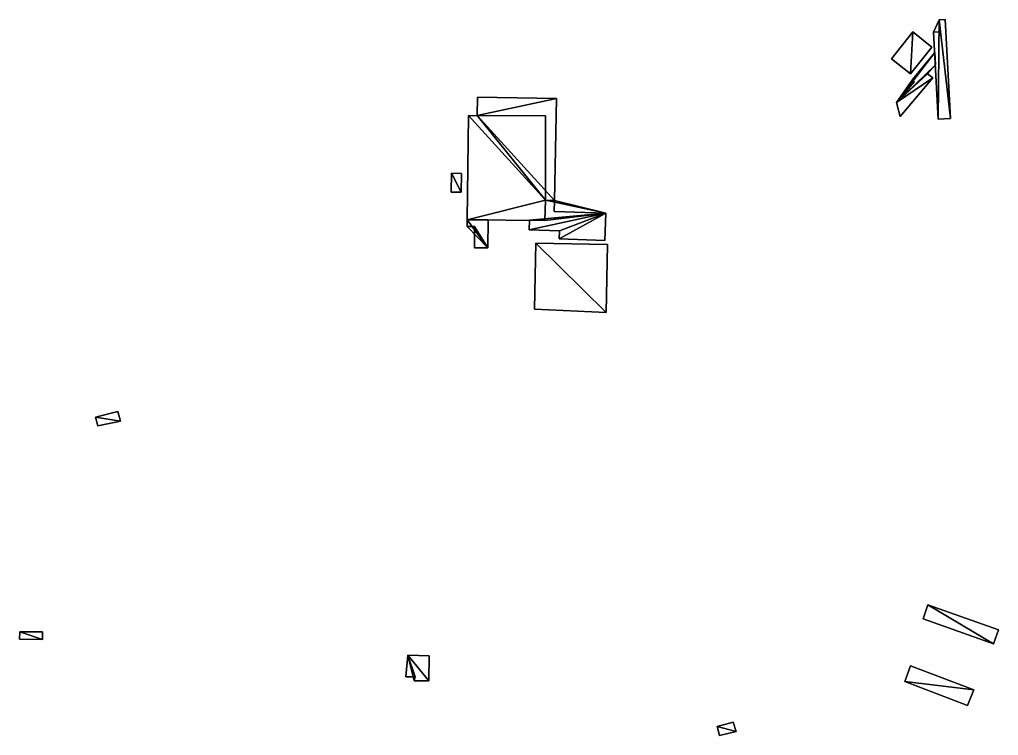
# Model space of a CAD drawing. Header units: metres. Extents: x -3947 to 4280, y -3529 to 2326.
# Drawn here: x -968 to -31, y -2634 to -1949 of the extents above; entities that cross this region are included whole.
import ezdxf

# ---------------------------------------------------------------- set-up
doc = ezdxf.new("R2010")
doc.units = ezdxf.units.M

msp = doc.modelspace()

# ---------------------------------------------------------------- linework, layer by layer
at = {"layer": 'MUROS'}
for points in [[(-87.3, -1949), (-81.7, -1948.7), (-81.7, -1948.7, 5), (-87.3, -1949, 5)], [(-86.7, -1960.5), (-87.3, -1949), (-87.3, -1949, 5), (-86.7, -1960.5, 5)], [(-81.7, -1948.7), (-76.6, -2043.5), (-76.6, -2043.5, 5), (-81.7, -1948.7, 5)], [(-133, -1986.2), (-112.5, -1960.6), (-112.5, -1960.6, 5), (-133, -1986.2, 5)], [(-112.5, -1960.6), (-94.4, -1975.1), (-94.4, -1975.1, 5), (-112.5, -1960.6, 5)], [(-92.7, -1960.8), (-86.7, -1960.5), (-86.7, -1960.5, 5), (-92.7, -1960.8, 5)], [(-88.2, -2044.1), (-92.7, -1960.8), (-92.7, -1960.8, 5), (-88.2, -2044.1, 5)], [(-94.4, -1975.1), (-114.8, -2000.7), (-114.8, -2000.7, 5), (-94.4, -1975.1, 5)], [(-114.8, -2000.7), (-133, -1986.2), (-133, -1986.2, 5), (-114.8, -2000.7, 5)], [(-112.7, -2005.8), (-91.6, -1980.3), (-91.6, -1980.3, 5), (-112.7, -2005.8, 5)], [(-91.6, -1980.3), (-91, -1992.1), (-91, -1992.1, 5), (-91.6, -1980.3, 5)], [(-91, -1992.1), (-98.5, -2000.8), (-98.5, -2000.8, 5), (-91, -1992.1, 5)], [(-93.4, -2004.4), (-124.8, -2041.7), (-124.8, -2041.7, 5), (-93.4, -2004.4, 5)], [(-111.3, -2008.4), (-112.7, -2005.8), (-112.7, -2005.8, 5), (-111.3, -2008.4, 5)], [(-98.5, -2000.8), (-93.4, -2004.4), (-93.4, -2004.4, 5), (-98.5, -2000.8, 5)], [(-128.1, -2028.2), (-111.3, -2008.4), (-111.3, -2008.4, 5), (-128.1, -2028.2, 5)], [(-529.8, -2040.7), (-529.5, -2023.1), (-529.5, -2023.1, 5), (-529.8, -2040.7, 5)], [(-529.5, -2023.1), (-453.9, -2024.3), (-453.9, -2024.3, 5), (-529.5, -2023.1, 5)], [(-453.9, -2024.3), (-455.9, -2122), (-455.9, -2122, 5), (-453.9, -2024.3, 5)], [(-124.8, -2041.7), (-128.1, -2028.2), (-128.1, -2028.2, 5), (-124.8, -2041.7, 5)], [(-539.6, -2140.5), (-538.1, -2040.6), (-538.1, -2040.6, 5), (-539.6, -2140.5, 5)], [(-538.1, -2040.6), (-464.3, -2041), (-464.3, -2041, 5), (-538.1, -2040.6, 5)], [(-464.3, -2041), (-529.8, -2040.7), (-529.8, -2040.7, 5), (-464.3, -2041, 5)], [(-464.3, -2041), (-464.5, -2121.7), (-464.5, -2121.7, 5), (-464.3, -2041, 5)], [(-464.5, -2121.7), (-464.3, -2041), (-464.3, -2041, 5), (-464.5, -2121.7, 5)], [(-76.6, -2043.5), (-88.2, -2044.1), (-88.2, -2044.1, 5), (-76.6, -2043.5, 5)], [(-554.9, -2114), (-554.6, -2095.9), (-554.6, -2095.9, 5), (-554.9, -2114, 5)], [(-554.6, -2095.9), (-544.8, -2096.1), (-544.8, -2096.1, 5), (-554.6, -2095.9, 5)], [(-544.8, -2096.1), (-545.1, -2114.1), (-545.1, -2114.1, 5), (-544.8, -2096.1, 5)], [(-545.1, -2114.1), (-554.9, -2114), (-554.9, -2114, 5), (-545.1, -2114.1, 5)], [(-464.5, -2121.7), (-465.2, -2141.3), (-465.2, -2141.3, 5), (-464.5, -2121.7, 5)], [(-465.2, -2141.3), (-464.5, -2121.7), (-464.5, -2121.7, 5), (-465.2, -2141.3, 5)], [(-455.9, -2122), (-464.5, -2121.7), (-464.5, -2121.7, 5), (-455.9, -2122, 5)], [(-464.5, -2121.7), (-455.9, -2122), (-455.9, -2122, 5), (-464.5, -2121.7, 5)], [(-455.9, -2122), (-456.2, -2132.5), (-456.2, -2132.5, 5), (-455.9, -2122, 5)], [(-456.2, -2132.5), (-406.7, -2134.2), (-406.7, -2134.2, 5), (-456.2, -2132.5, 5)], [(-406.7, -2134.2), (-407.6, -2160.3), (-407.6, -2160.3, 5), (-406.7, -2134.2, 5)], [(-465.2, -2141.3), (-539.6, -2140.5), (-539.6, -2140.5, 5), (-465.2, -2141.3, 5)], [(-539.6, -2146.9), (-539.6, -2140.5), (-539.6, -2140.5, 5), (-539.6, -2146.9, 5)], [(-539.6, -2140.5), (-519.5, -2140.6), (-519.5, -2140.6, 5), (-539.6, -2140.5, 5)], [(-532.5, -2146.9), (-539.6, -2146.9), (-539.6, -2146.9, 5), (-532.5, -2146.9, 5)], [(-532.6, -2167.5), (-532.5, -2146.9), (-532.5, -2146.9, 5), (-532.6, -2167.5, 5)], [(-519.5, -2140.6), (-519.6, -2167.5), (-519.6, -2167.5, 5), (-519.5, -2140.6, 5)], [(-480.2, -2150.2), (-479.9, -2140.8), (-479.9, -2140.8, 5), (-480.2, -2150.2, 5)], [(-479.9, -2140.8), (-465.2, -2141.3), (-465.2, -2141.3, 5), (-479.9, -2140.8, 5)], [(-451.1, -2151.2), (-480.2, -2150.2), (-480.2, -2150.2, 5), (-451.1, -2151.2, 5)], [(-451.4, -2158.8), (-451.1, -2151.2), (-451.1, -2151.2, 5), (-451.4, -2158.8, 5)], [(-473.7, -2163), (-475.1, -2226.2), (-475.1, -2226.2, 5), (-473.7, -2163, 5)], [(-405, -2164.1), (-473.7, -2163), (-473.7, -2163, 5), (-405, -2164.1, 5)], [(-407.6, -2160.3), (-451.4, -2158.8), (-451.4, -2158.8, 5), (-407.6, -2160.3, 5)], [(-406.4, -2229.2), (-405, -2164.1), (-405, -2164.1, 5), (-406.4, -2229.2, 5)], [(-519.6, -2167.5), (-532.6, -2167.5), (-532.6, -2167.5, 5), (-519.6, -2167.5, 5)], [(-475.1, -2226.2), (-406.4, -2229.2), (-406.4, -2229.2, 5), (-475.1, -2226.2, 5)], [(-874.1, -2324.2), (-895.6, -2329.7), (-895.6, -2329.7, 12), (-874.1, -2324.2, 12)], [(-871.6, -2333.3), (-874.1, -2324.2), (-874.1, -2324.2, 12), (-871.6, -2333.3, 12)], [(-895.6, -2329.7), (-893.1, -2338), (-893.1, -2338, 12), (-895.6, -2329.7, 12)], [(-893.1, -2338), (-871.6, -2333.3), (-871.6, -2333.3, 12), (-893.1, -2338, 12)], [(-102.8, -2522.9), (-98.1, -2509.5), (-98.1, -2509.5, 12), (-102.8, -2522.9, 12)], [(-98.1, -2509.5), (-30.6, -2533.2), (-30.6, -2533.2, 12), (-98.1, -2509.5, 12)], [(-35.3, -2546.6), (-102.8, -2522.9), (-102.8, -2522.9, 12), (-35.3, -2546.6, 12)], [(-968.1, -2535.1), (-968.2, -2542.2), (-968.2, -2542.2, 5), (-968.1, -2535.1, 5)], [(-946.3, -2535.3), (-968.1, -2535.1), (-968.1, -2535.1, 5), (-946.3, -2535.3, 5)], [(-946.3, -2542.5), (-946.3, -2535.3), (-946.3, -2535.3, 5), (-946.3, -2542.5, 5)], [(-30.6, -2533.2), (-35.3, -2546.6), (-35.3, -2546.6, 12), (-30.6, -2533.2, 12)], [(-968.2, -2542.2), (-946.3, -2542.5), (-946.3, -2542.5, 5), (-968.2, -2542.2, 5)], [(-596.2, -2557.6), (-598.2, -2578.3), (-598.2, -2578.3, 5), (-596.2, -2557.6, 5)], [(-575.8, -2558.1), (-596.2, -2557.6), (-596.2, -2557.6, 5), (-575.8, -2558.1, 5)], [(-576.3, -2582.1), (-575.8, -2558.1), (-575.8, -2558.1, 5), (-576.3, -2582.1, 5)], [(-120.4, -2582.8), (-114.7, -2567.7), (-114.7, -2567.7, 12), (-120.4, -2582.8, 12)], [(-114.7, -2567.7), (-54.3, -2590.7), (-54.3, -2590.7, 12), (-114.7, -2567.7, 12)], [(-598.2, -2578.3), (-589.3, -2578.3), (-589.3, -2578.3, 5), (-598.2, -2578.3, 5)], [(-589.3, -2578.3), (-590.2, -2582.1), (-590.2, -2582.1, 5), (-589.3, -2578.3, 5)], [(-590.2, -2582.1), (-576.3, -2582.1), (-576.3, -2582.1, 5), (-590.2, -2582.1, 5)], [(-60.1, -2605.7), (-120.4, -2582.8), (-120.4, -2582.8, 12), (-60.1, -2605.7, 12)], [(-54.3, -2590.7), (-60.1, -2605.7), (-60.1, -2605.7, 12), (-54.3, -2590.7, 12)], [(-284.7, -2621.9), (-299.9, -2626), (-299.9, -2626, 4.5), (-284.7, -2621.9, 4.5)], [(-281.9, -2630.7), (-284.7, -2621.9), (-284.7, -2621.9, 4.5), (-281.9, -2630.7, 4.5)], [(-299.9, -2626), (-297.7, -2634.5), (-297.7, -2634.5, 4.5), (-299.9, -2626, 4.5)], [(-297.7, -2634.5), (-281.9, -2630.7), (-281.9, -2630.7, 4.5), (-297.7, -2634.5, 4.5)]]:
    msp.add_3dface(points, dxfattribs=at)
at = {"layer": 'TECHOS'}
for points in [[(-87.3, -1949, 5), (-88.2, -2044.1, 5), (-92.7, -1960.8, 5)], [(-87.3, -1949, 5), (-92.7, -1960.8, 5), (-86.7, -1960.5, 5)], [(-87.3, -1949, 5), (-76.6, -2043.5, 5), (-88.2, -2044.1, 5)], [(-87.3, -1949, 5), (-81.7, -1948.7, 5), (-76.6, -2043.5, 5)], [(-112.5, -1960.6, 5), (-114.8, -2000.7, 5), (-133, -1986.2, 5)], [(-112.5, -1960.6, 5), (-94.4, -1975.1, 5), (-114.8, -2000.7, 5)], [(-128.1, -2028.2, 5), (-112.7, -2005.8, 5), (-91.6, -1980.3, 5)], [(-128.1, -2028.2, 5), (-91.6, -1980.3, 5), (-91, -1992.1, 5)], [(-128.1, -2028.2, 5), (-91, -1992.1, 5), (-98.5, -2000.8, 5)], [(-128.1, -2028.2, 5), (-98.5, -2000.8, 5), (-93.4, -2004.4, 5)], [(-128.1, -2028.2, 5), (-93.4, -2004.4, 5), (-124.8, -2041.7, 5)], [(-128.1, -2028.2, 5), (-111.3, -2008.4, 5), (-112.7, -2005.8, 5)], [(-529.8, -2040.7, 5), (-529.5, -2023.1, 5), (-453.9, -2024.3, 5)], [(-529.8, -2040.7, 5), (-453.9, -2024.3, 5), (-455.9, -2122, 5)], [(-464.5, -2121.7, 5), (-539.6, -2140.5, 5), (-538.1, -2040.6, 5)], [(-464.5, -2121.7, 5), (-538.1, -2040.6, 5), (-464.3, -2041, 5)], [(-529.8, -2040.7, 5), (-455.9, -2122, 5), (-464.5, -2121.7, 5)], [(-529.8, -2040.7, 5), (-464.5, -2121.7, 5), (-464.3, -2041, 5)], [(-554.6, -2095.9, 5), (-545.1, -2114.1, 5), (-554.9, -2114, 5)], [(-554.6, -2095.9, 5), (-544.8, -2096.1, 5), (-545.1, -2114.1, 5)], [(-464.5, -2121.7, 5), (-465.2, -2141.3, 5), (-539.6, -2140.5, 5)], [(-406.7, -2134.2, 5), (-465.2, -2141.3, 5), (-464.5, -2121.7, 5)], [(-406.7, -2134.2, 5), (-464.5, -2121.7, 5), (-455.9, -2122, 5)], [(-406.7, -2134.2, 5), (-455.9, -2122, 5), (-456.2, -2132.5, 5)], [(-406.7, -2134.2, 5), (-451.1, -2151.2, 5), (-480.2, -2150.2, 5)], [(-406.7, -2134.2, 5), (-480.2, -2150.2, 5), (-479.9, -2140.8, 5)], [(-406.7, -2134.2, 5), (-479.9, -2140.8, 5), (-465.2, -2141.3, 5)], [(-406.7, -2134.2, 5), (-407.6, -2160.3, 5), (-451.4, -2158.8, 5)], [(-406.7, -2134.2, 5), (-451.4, -2158.8, 5), (-451.1, -2151.2, 5)], [(-519.6, -2167.5, 5), (-539.6, -2146.9, 5), (-539.6, -2140.5, 5)], [(-519.6, -2167.5, 5), (-539.6, -2140.5, 5), (-519.5, -2140.6, 5)], [(-519.6, -2167.5, 5), (-532.5, -2146.9, 5), (-539.6, -2146.9, 5)], [(-519.6, -2167.5, 5), (-532.6, -2167.5, 5), (-532.5, -2146.9, 5)], [(-473.7, -2163, 5), (-475.1, -2226.2, 5), (-406.4, -2229.2, 5)], [(-473.7, -2163, 5), (-406.4, -2229.2, 5), (-405, -2164.1, 5)], [(-895.6, -2329.7, 12), (-871.6, -2333.3, 12), (-874.1, -2324.2, 12)], [(-895.6, -2329.7, 12), (-893.1, -2338, 12), (-871.6, -2333.3, 12)], [(-98.1, -2509.5, 12), (-35.3, -2546.6, 12), (-102.8, -2522.9, 12)], [(-98.1, -2509.5, 12), (-30.6, -2533.2, 12), (-35.3, -2546.6, 12)], [(-968.1, -2535.1, 5), (-968.2, -2542.2, 5), (-946.3, -2542.5, 5)], [(-968.1, -2535.1, 5), (-946.3, -2542.5, 5), (-946.3, -2535.3, 5)], [(-596.2, -2557.6, 5), (-598.2, -2578.3, 5), (-589.3, -2578.3, 5)], [(-596.2, -2557.6, 5), (-589.3, -2578.3, 5), (-590.2, -2582.1, 5)], [(-596.2, -2557.6, 5), (-590.2, -2582.1, 5), (-576.3, -2582.1, 5)], [(-596.2, -2557.6, 5), (-576.3, -2582.1, 5), (-575.8, -2558.1, 5)], [(-54.3, -2590.7, 12), (-120.4, -2582.8, 12), (-114.7, -2567.7, 12)], [(-54.3, -2590.7, 12), (-60.1, -2605.7, 12), (-120.4, -2582.8, 12)], [(-299.9, -2626, 4.5), (-281.9, -2630.7, 4.5), (-284.7, -2621.9, 4.5)], [(-299.9, -2626, 4.5), (-297.7, -2634.5, 4.5), (-281.9, -2630.7, 4.5)]]:
    msp.add_3dface(points, dxfattribs=at)

doc.saveas('drawing.dxf')
